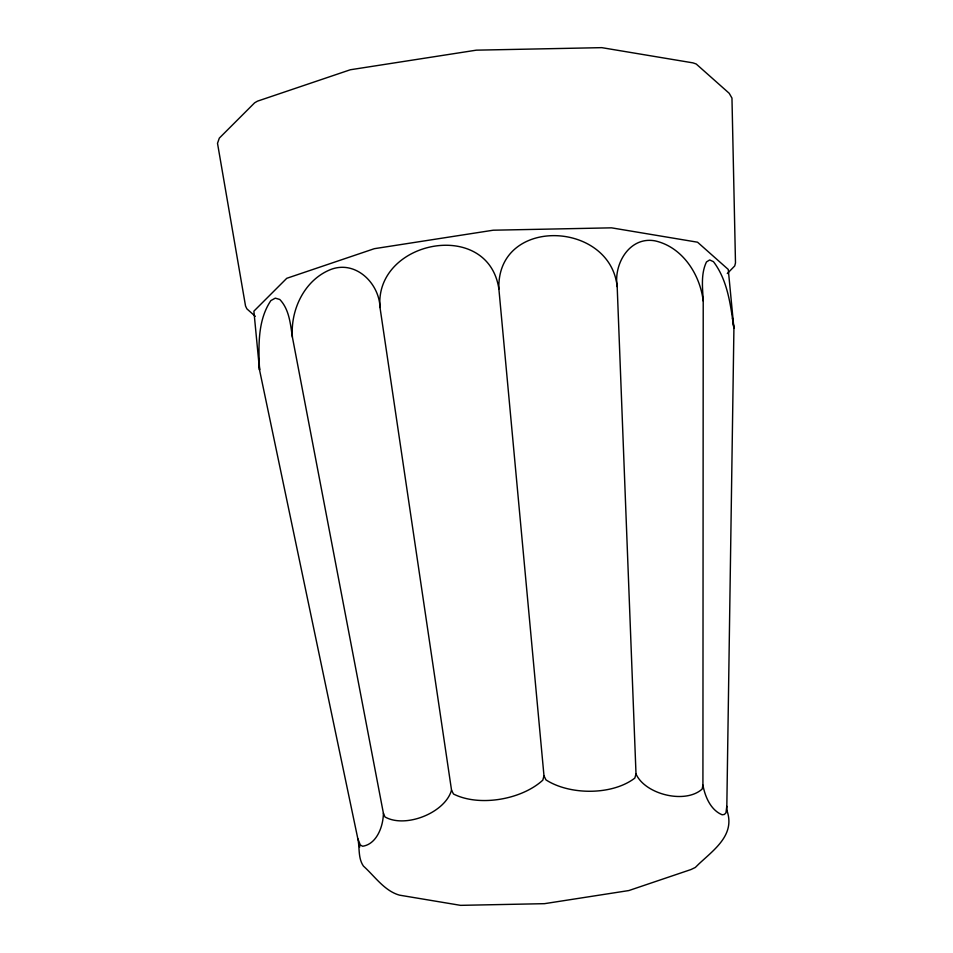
<?xml version="1.0" encoding="UTF-8"?>
<svg xmlns="http://www.w3.org/2000/svg" width="953" height="953" viewBox="0 0 953 953"><rect width="100%" height="100%" fill="white"/><g stroke="black" fill="none" stroke-linecap="round" stroke-linejoin="round"><path stroke-width="1.43" d="M726.794 806.309L725.96 812.838L724.375 814.446L722.148 814.779C710.664 810.05 705.053 796.637 702.921 785.117L703.219 301.029C702.647 288.08 700.646 274.059 706.471 261.956L709.663 259.955L713.463 261.67C727.818 280.539 730.582 305.484 733.917 328.285L726.758 810.86M259.025 361.151L259.55 369.99C258.561 346.785 257.334 320.649 270.878 300.588L275.298 298.146L279.777 299.468C289.331 309.415 290.427 324.175 292.404 337.148L383.392 813.207C383.309 826.06 376.911 844.084 362.664 846.252L360.317 844.989L357.84 838.747L259.55 369.99L253.891 311.154L286.746 278.312L374.338 248.685L493.225 230.209L611.528 227.838L697.548 242.205L728.259 269.449L733.917 328.285L732.452 318.052M702.921 785.117L702.17 789.036C685.326 804.38 645.098 794.457 636.008 773.943L617.187 286.662C613.41 264.124 629.516 236.118 655.104 240.871C682.491 247.065 700.038 274.393 703.219 301.029M292.404 337.148C290.32 309.713 304.543 279.67 331.108 269.354C355.898 260.169 379.234 283.327 380.009 307.521L451.531 790.156C445.146 812.909 405.347 828.622 384.952 816.924L383.392 813.207M380.009 307.521C374.076 240.263 488.401 217.868 498.884 289.045L543.984 775.79L545.95 779.876C569.656 795.219 612.183 795.481 634.829 778.089L636.008 773.943M498.884 289.045C496.394 216.212 610.146 220.274 617.187 286.662M543.984 775.79L542.817 780.15C521.66 799.615 479.395 807.036 453.497 794.028L451.531 790.156M727.294 273.559L734.727 265.935L735.49 262.921L731.964 98.088L729.2 93.287L696.202 63.994L692.986 62.874L601.784 47.65L476.357 50.164L350.335 69.76L257.465 101.161L254.63 102.817L219.321 138.114L217.51 143.307L245.529 305.996L246.863 308.832L255.273 316.301M359.043 844.441L359.817 846.895M357.84 838.747C359.853 847.848 357.851 857.974 363.427 866.086C374.648 876.141 384.452 890.948 399.51 895.153L460.561 905.35L544.497 903.67L628.849 890.555L691.008 869.529L695.321 867.456L698.859 863.966C714.679 849.171 735.68 834.447 726.782 810.062"/></g></svg>
